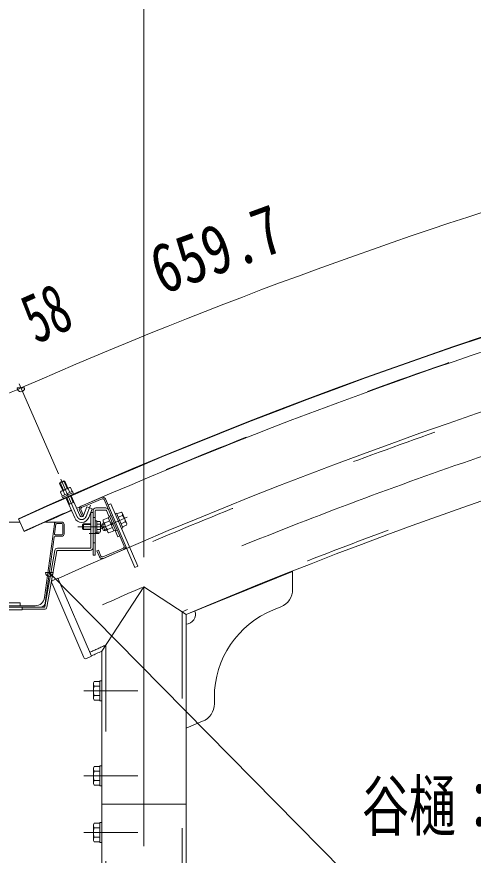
# Model space of a CAD drawing. Units: millimetres, scale not verified. Extents: x -31547 to 31550, y -14700 to 14700.
# Drawn here: x 21481 to 23173, y 6454 to 9558 of the extents above; entities that cross this region are included whole.
import ezdxf
from ezdxf.enums import TextEntityAlignment as Align

# ---------------------------------------------------------------- set-up
doc = ezdxf.new("R2010")
doc.units = ezdxf.units.MM
doc.header["$LTSCALE"] = 80
doc.linetypes.add('USER2', pattern=[10, 4, -6])
doc.linetypes.add('USER3', pattern=[24, 12, -5, 2, -5])
for name, color, linetype, lineweight in [('0-6_2-02BOLD', 7, 'Continuous', 18), ('0-7_2-12HIDDEN', 3, 'USER2', 18), ('0-8_2-22CENTER', 3, 'USER3', 18), ('0-9_2-42THIN', 4, 'Continuous', 18), ('0-A_2-52DIM', 3, 'Continuous', 18)]:
    doc.layers.add(name, color=color, linetype=linetype, lineweight=lineweight)
doc.styles.add('ＭＳ ゴシック', font='')
doc.styles.get('ＭＳ ゴシック').set_extended_font_data('MS Gothic')

msp = doc.modelspace()

# ---------------------------------------------------------------- linework, layer by layer
at = {"layer": '0-6_2-02BOLD'}
for p, q in [((21640, 7830.37), (21659.23, 7838.81)), ((21640, 7830.37), (21641.8, 7834.98)), ((21651.46, 7804.25), (21640, 7830.37)), ((21641.8, 7834.98), (21654.62, 7840.61)), ((21654.62, 7840.61), (21659.23, 7838.81)), ((21670.69, 7812.68), (21659.23, 7838.81)), ((21645.37, 7801.58), (21643.28, 7798.73)), ((21643.28, 7798.73), (21649.6, 7784.33)), ((21676.78, 7815.36), (21645.37, 7801.58)), ((21690.25, 7796.42), (21650.18, 7778.85)), ((21652.53, 7802.79), (21658.85, 7788.38)), ((21671.03, 7810.91), (21677.35, 7796.5)), ((21688.14, 7801.23), (21690.25, 7796.42)), ((21688.72, 7795.75), (21690.96, 7790.62)), ((21651.71, 7779.52), (21653.96, 7774.39)), ((21690.96, 7790.62), (21653.96, 7774.39)), ((21695.92, 7702.89), (21663.55, 7776.68)), ((21693.15, 7761.49), (21673.92, 7753.05)), ((21715.16, 7711.32), (21682.78, 7785.12)), ((21795.29, 7778.68), (21719.42, 7746.02)), ((21797.5, 7773.54), (21721.63, 7740.88)), ((21804.86, 7770.61), (21879.04, 7598.3)), ((21810, 7772.82), (21919.07, 7519.51)), ((21713.56, 7731.3), (21722.98, 7709.44)), ((21718.7, 7733.52), (21728.12, 7711.66)), ((21747.65, 7703.95), (21760.38, 7736.56)), ((21811.18, 7739.85), (21774.34, 7739.85)), ((21811.19, 7731.8), (21774.34, 7731.8)), ((21813.44, 7730.31), (21823.75, 7706.35)), ((21487.07, 7699.92), (21508.7, 7652.09)), ((21728.12, 7711.66), (21722.98, 7709.44)), ((21755.79, 7722.35), (21763.84, 7722.35)), ((21755.79, 7592.97), (21755.79, 7722.35)), ((21763.84, 7564.85), (21763.84, 7729.35)), ((21771.89, 7729.35), (21771.89, 7564.85)), ((21826.01, 7707.32), (21819.58, 7704.55)), ((21819.58, 7704.55), (21841.18, 7654.4)), ((21825.04, 7709.57), (21830.19, 7711.78)), ((21850.76, 7720.64), (21845.62, 7718.43)), ((21872.77, 7712.03), (21857.34, 7705.38)), ((21871.48, 7721.18), (21888.93, 7680.67)), ((21256.98, 7687.47), (21492.69, 7687.47)), ((21584.29, 7408.09), (21620.57, 7679.88)), ((21587.45, 7687.47), (21647.83, 7687.47)), ((21621.1, 7644.19), (21625.77, 7679.19)), ((21629.24, 7682.22), (21647.83, 7682.22)), ((21651.33, 7643.72), (21651.33, 7678.72)), ((21656.58, 7643.72), (21656.58, 7678.72)), ((21728.49, 7680.34), (21724.99, 7676.85)), ((21724.99, 7662.85), (21724.99, 7676.85)), ((21728.49, 7680.35), (21755.79, 7680.35)), ((21728.49, 7680.34), (21728.49, 7659.35)), ((21777.49, 7691.72), (21771.89, 7691.72)), ((21777.49, 7691.72), (21777.49, 7647.97)), ((21789.72, 7690.05), (21777.49, 7690.05)), ((21789.72, 7679.95), (21777.49, 7679.95)), ((21791.49, 7687), (21789.72, 7690.05)), ((21797.51, 7680.57), (21794.77, 7673.67)), ((21801.69, 7657.6), (21794.77, 7673.67)), ((21797.51, 7680.57), (21803.95, 7683.34)), ((21797.51, 7680.57), (21808.59, 7654.85)), ((21800.77, 7690.73), (21818.2, 7650.23)), ((21806.53, 7683.5), (21825.18, 7691.54)), ((21836.81, 7682.24), (21827.61, 7685.91)), ((21830.38, 7679.47), (21839.58, 7675.81)), ((21883.16, 7687.9), (21867.72, 7681.25)), ((21888.36, 7675.84), (21872.92, 7669.18)), ((21888.93, 7680.67), (21888.36, 7675.84)), ((21624.57, 7640.22), (21647.83, 7640.22)), ((21777.49, 7647.97), (21771.89, 7647.97)), ((21789.72, 7659.74), (21777.49, 7659.74)), ((21801.69, 7657.6), (21808.59, 7654.85)), ((21808.59, 7654.85), (21815.02, 7657.62)), ((21816.92, 7659.38), (21835.57, 7667.41)), ((21818.2, 7650.23), (21822.11, 7647.31)), ((21822.11, 7647.31), (21840.77, 7655.34)), ((21847.61, 7657.17), (21841.18, 7654.4)), ((21845.34, 7656.2), (21855.31, 7633.05)), ((21586.86, 7387.66), (21619.46, 7631.93)), ((21647.83, 7634.97), (21622.94, 7634.97)), ((21862.7, 7636.24), (21855.31, 7633.05)), ((21621.85, 7582.42), (21585.09, 7373.92)), ((21593.02, 7372.52), (21629.78, 7581.03)), ((21753.34, 7590.52), (21631.5, 7590.52)), ((21753.34, 7582.47), (21631.5, 7582.47)), ((21783.48, 7583.07), (21778.34, 7580.85)), ((21778.34, 7580.85), (21787.75, 7558.99)), ((21783.48, 7583.07), (21792.89, 7561.21)), ((21876.12, 7590.95), (21800.25, 7558.28)), ((21878.33, 7585.8), (21802.46, 7553.14)), ((21763.84, 7564.85), (21771.89, 7564.85)), ((21929.36, 7523.93), (21919.07, 7519.51)), ((22503.47, 7504.7), (22108.27, 7344.93)), ((22503.47, 7504.7), (22503.47, 7438.65)), ((21610.82, 7462.32), (21729.81, 7185.84)), ((21633.77, 7479.82), (21614.48, 7471.52)), ((21633.77, 7479.82), (21758.3, 7190.48)), ((21166.3, 7372.47), (21583.36, 7372.47)), ((21200.07, 7377.72), (21549.6, 7377.72)), ((21248.83, 7361.97), (21500.83, 7361.97)), ((21500.83, 7372.47), (21500.83, 7361.97)), ((21500.83, 7364.42), (21583.36, 7364.42)), ((22459.71, 7373.76), (22432.08, 7362.59)), ((21796.42, 7209.27), (21796.42, 5778.4)), ((21758.3, 7190.48), (21739.01, 7182.18)), ((21764.91, 7091.78), (21768.08, 7097.26)), ((21764.91, 7091.78), (21764.91, 7034.03)), ((21768.08, 7097.26), (21789.41, 7097.26)), ((21768.08, 7080.08), (21789.41, 7080.08)), ((21789.41, 7099.65), (21796.42, 7099.65)), ((21764.91, 7034.03), (21768.08, 7028.55)), ((21768.08, 7045.72), (21789.41, 7045.72)), ((21768.08, 7028.55), (21789.41, 7028.55)), ((22213.27, 7038.1), (22213.27, 7014.58)), ((22169.5, 6949.69), (22108.27, 6924.93)), ((21764.91, 6776.78), (21768.08, 6782.26)), ((21768.08, 6782.26), (21789.41, 6782.26)), ((21789.41, 6784.65), (21789.41, 6711.15)), ((21789.41, 6784.65), (21796.42, 6784.65)), ((21768.08, 6765.08), (21789.41, 6765.08)), ((21768.08, 6730.73), (21789.41, 6730.73)), ((21789.41, 6711.15), (21796.42, 6711.15)), ((22108.27, 6642.9), (21796.42, 6642.9)), ((21764.91, 6566.78), (21768.08, 6572.26)), ((21764.91, 6509.03), (21764.91, 6566.78)), ((21768.08, 6572.26), (21789.41, 6572.26)), ((21768.08, 6555.08), (21789.41, 6555.08)), ((21768.08, 6520.73), (21789.41, 6520.73)), ((21789.41, 6501.15), (21796.42, 6501.15))]:
    msp.add_line(p, q, dxfattribs=at)
for points in [[(21688.14, 7801.23), (21648.08, 7783.65), (21650.18, 7778.85)], [(21676.78, 7815.36), (21680.29, 7814.97), (21686.61, 7800.56)], [(21728.09, 7711.59), (21740.81, 7744.19), (21760.38, 7736.56)], [(21819.41, 7750.97), (21829.7, 7755.4), (21929.36, 7523.93)], [(21800.77, 7690.73), (21801.34, 7695.57), (21819.99, 7703.6)], [(21825.04, 7709.57), (21848.58, 7654.92), (21853.72, 7657.13)], [(21850.76, 7720.64), (21874.29, 7665.99), (21869.15, 7663.78)], [(21871.48, 7721.18), (21867.58, 7724.09), (21852.14, 7717.45)], [(21791.49, 7687), (21791.49, 7652.7), (21789.72, 7649.64), (21777.49, 7649.64)], [(21724.99, 7662.85), (21728.49, 7659.35), (21755.79, 7659.35)], [(21796.42, 7209.27), (21952.34, 7447.9), (22108.27, 7344.93), (22108.27, 5778.4)], [(21255.84, 7388.92), (21493.84, 7388.92), (21493.84, 7378.42)], [(21789.41, 7099.65), (21789.41, 7026.15), (21796.42, 7026.15)], [(21764.91, 6776.78), (21764.91, 6719.03), (21768.08, 6713.55), (21789.41, 6713.55)], [(21789.41, 6501.15), (21789.41, 6574.65), (21796.42, 6574.65)], [(21764.91, 6509.03), (21768.08, 6503.55), (21789.41, 6503.55)]]:
    msp.add_lwpolyline(points, dxfattribs=at)
for centre, radius, start, end in [((28870.64, -8626.52), 17918.42, 90.69833, 114.33472), ((28870.64, -8626.52), 17916.67, 90.69833, 114.33472), ((28870.64, -8626.52), 17655.92, 91.146, 114.19534), ((28870.64, -8626.52), 17344.08, 91.83345, 112.94801), ((28870.64, -8626.52), 17865.92, 106.33673, 113.65205), ((21650.45, 7794.96), 8.11, 75.1395, 113.68573), ((21673.04, 7781.19), 29.79, 93.8544, 133.51485), ((21678.21, 7807.13), 8.11, 113.68573, 152.21718), ((21799.72, 7768.39), 11.2, 23.29402, 113.29402), ((21799.72, 7768.39), 5.6, 23.29402, 113.29402), ((28870.64, -8626.52), 17865.92, 113.71939, 114.33472), ((21723.85, 7735.73), 11.2, 113.29402, 203.29402), ((21723.85, 7735.73), 5.6, 113.29402, 203.29402), ((21774.34, 7729.35), 10.5, 90, 180), ((21774.34, 7729.35), 2.45, 90, 180), ((21811.18, 7729.35), 10.5, 23.29337, 90), ((21811.19, 7729.35), 2.45, 23.2814, 90), ((21721.57, 7714.13), 28, 203.65967, 338.68573), ((21721.57, 7714.13), 7, 203.63359, 338.68573), ((21863.17, 7715.04), 10.07, 342.5672, 23.29402), ((21846.58, 7686.45), 36.61, 2.26862, 44.31943), ((21629.24, 7678.72), 8.75, 90, 172.39799), ((21629.24, 7678.72), 3.5, 90, 172.39578), ((21647.83, 7678.72), 8.75, 0, 90), ((21647.83, 7678.72), 3.5, 0, 90), ((21783.38, 7685), 8.11, 321.46858, 0), ((21761.7, 7669.85), 29.79, 340.1709, 19.83134), ((21810.94, 7692.55), 10.07, 203.29402, 244.02084), ((21843.11, 7684.95), 36.61, 182.26862, 224.31943), ((21878.76, 7678.85), 10.07, 23.29402, 64.02084), ((21624.57, 7643.72), 3.5, 172.39841, 270), ((21647.83, 7643.72), 3.5, 270, 0), ((21647.83, 7643.72), 8.75, 270, 0), ((21783.38, 7654.69), 8.11, 0, 38.54625), ((21826.52, 7656.36), 10.07, 162.5672, 203.29402), ((21622.94, 7631.47), 3.5, 90, 172.39578), ((21631.5, 7580.72), 9.8, 90, 169.99988), ((21631.5, 7580.72), 1.75, 90, 169.99973), ((21753.34, 7592.97), 2.45, 270, 0), ((21753.34, 7592.97), 10.5, 270, 0), ((21873.9, 7596.09), 5.6, 293.29402, 23.29402), ((21873.9, 7596.09), 11.2, 293.29402, 23.29402), ((21798.03, 7563.42), 11.2, 203.29402, 293.29402), ((21798.03, 7563.42), 5.6, 203.29402, 293.29402), ((21617.25, 7465.09), 7, 113.28667, 203.28667), ((22433.47, 7438.65), 70, 292.01262, 0), ((21549.6, 7412.72), 35, 270, 352.39711), ((21569.51, 7389.97), 17.5, 270, 352.39684), ((21583.36, 7374.22), 1.75, 270, 349.99973), ((21583.36, 7374.22), 9.8, 270, 350.00005), ((22108.27, 7344.93), 35, 270, 22.01262), ((22563.27, 7038.1), 350, 112.01262, 180), ((28870.64, -8626.52), 17344.08, 114.07147, 114.21169), ((21736.24, 7188.61), 7, 203.28667, 293.28667), ((21813.14, 7062.9), 48.23, 159.1357, 200.8643), ((21778.16, 7088.67), 13.24, 180, 220.42831), ((21778.16, 7037.13), 13.24, 139.56885, 180), ((22143.26, 7014.58), 70, 292.01262, 0), ((21778.16, 6773.67), 13.24, 180, 220.42831), ((21813.14, 6747.9), 48.23, 159.1357, 200.8643), ((21778.16, 6722.14), 13.24, 139.56885, 180), ((21813.14, 6537.9), 48.23, 159.13571, 200.86432), ((21778.16, 6563.67), 13.24, 180, 220.43117), ((21778.16, 6512.13), 13.24, 139.5717, 180)]:
    msp.add_arc(centre, radius, start, end, dxfattribs=at)
at = {"layer": '0-7_2-12HIDDEN'}
for p, q in [((21763.84, 7704.85), (21771.89, 7704.85)), ((21763.84, 7610.35), (21771.89, 7610.35)), ((22093.57, 7354.67), (22093.57, 5778.4)), ((21811.12, 7231.92), (21811.12, 5778.4))]:
    msp.add_line(p, q, dxfattribs=at)
for radius, start, end in [(17641.22, 91.146, 114.19611), (17358.77, 91.78378, 112.98013), (17867.67, 106.33672, 113.65205), (17867.67, 113.71939, 114.33472), (17358.77, 113.99666, 114.21091)]:
    msp.add_arc((28870.64, -8626.52), radius, start, end, dxfattribs=at)
at = {"layer": '0-8_2-22CENTER'}
for p, q in [((21644.34, 7846.61), (21705.55, 7707.1)), ((21754.41, 7750.15), (21737.87, 7707.77)), ((21889.85, 7705.08), (21788.59, 7661.48)), ((21707.49, 7669.85), (21808.99, 7669.85)), ((21749.84, 7645.35), (21785.89, 7645.35)), ((21952.34, 7447.9), (21952.34, -1302.1)), ((21729.91, 7062.9), (21929.41, 7062.9)), ((21729.91, 6747.9), (21929.41, 6747.9)), ((21729.91, 6537.9), (21929.41, 6537.9))]:
    msp.add_line(p, q, dxfattribs=at)
for centre, radius, start, end in [((28870.64, -8626.52), 17500, 90, 114.75879), ((21721.57, 7714.13), 17.5, 203.68573, 338.68573)]:
    msp.add_arc(centre, radius, start, end, dxfattribs=at)
at = {"layer": '0-9_2-42THIN'}
for p, q in [((21654.02, 7805.37), (21641.44, 7834.06)), ((21668.12, 7811.56), (21655.54, 7840.24)), ((21676.48, 7754.18), (21666.12, 7777.81)), ((21675.87, 7748.61), (21676.48, 7754.18)), ((21726.39, 7678.25), (21755.79, 7678.25)), ((21805.33, 7680.12), (21795.69, 7675.97)), ((21726.39, 7661.45), (21755.79, 7661.45)), ((21813.63, 7660.83), (21803.99, 7656.68))]:
    msp.add_line(p, q, dxfattribs=at)
msp.add_lwpolyline([(21695.1, 7757.05), (21690.58, 7760.36), (21680.22, 7783.99)], dxfattribs=at)
at = {"layer": '0-A_2-52DIM'}
for p, q in [((21952.34, 7557.93), (21952.34, 10265.45)), ((21636.1, 7865.4), (21489.79, 8198.93)), ((21510.41, 8183.83), (21482.41, 8183.83)), ((21615.64, 7500.38), (21587.64, 7500.38)), ((22690.19, 6396.09), (21601.64, 7500.38))]:
    msp.add_line(p, q, dxfattribs=at)
for centre, radius, start, end in [((28870.63, -8626.48), 18356.62, 106.30302, 113.68571), ((28871.59, -8628.68), 18359.03, 113.68571, 114.33461), ((21496.41, 8183.83), 14, 180, 0), ((21601.64, 7500.38), 14, 180, 0)]:
    msp.add_arc(centre, radius, start, end, dxfattribs=at)

# ---------------------------------------------------------------- texts
at = {"layer": '0-A_2-52DIM', "color": 7, "style": 'ＭＳ ゴシック'}
for s, rotation, width, p in [('659.7', 19.994, 0.8, (22037.63, 8477.15)), ('58', 24.011, 0.65, (21575.42, 8295.66))]:
    msp.add_text(s, height=182.3, rotation=rotation, dxfattribs=dict(at, width=width)).set_placement(p, align=Align.BOTTOM_LEFT)
at = {"layer": '0-A_2-52DIM', "color": 7, "style": 'ＭＳ ゴシック', "width": 0.7}
msp.add_text('谷樋：硬質塩ビ樹脂\u3000角樋', height=182.3, dxfattribs=at).set_placement((22760.19, 6490.97), align=Align.BOTTOM_LEFT)

doc.saveas('drawing.dxf')
